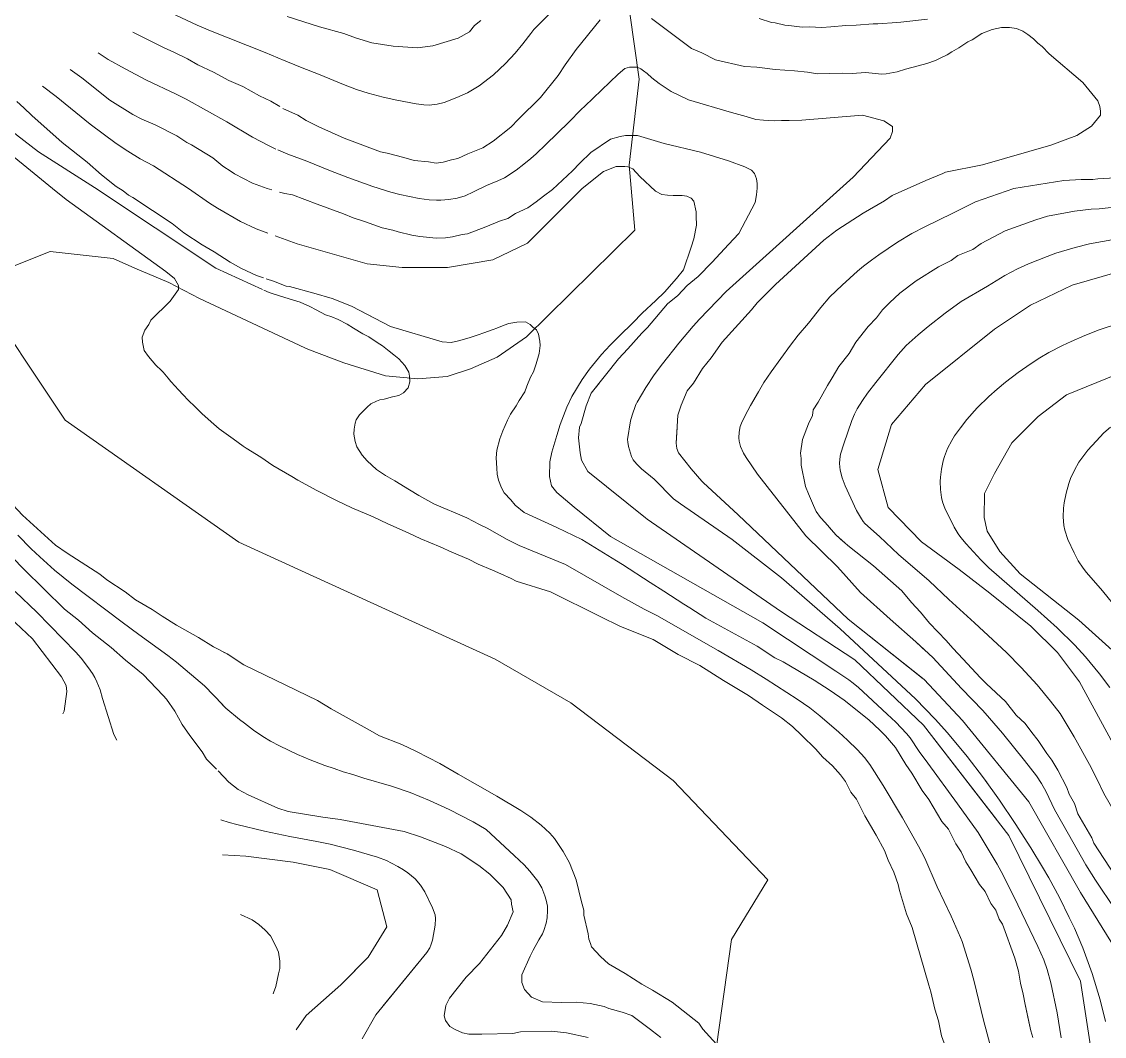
# Model space of a CAD drawing. Header units: metres. Extents: x 548946 to 557077, y 1838800 to 1845419.
# Drawn here: x 549918 to 550228.1, y 1844344.4 to 1844635 of the extents above; entities that cross this region are included whole.
import ezdxf

# ---------------------------------------------------------------- set-up
doc = ezdxf.new("R2010")
doc.units = ezdxf.units.M
doc.header["$LTSCALE"] = 28
doc.linetypes.add('DOT_DASHED', pattern=[7.7, 5, -1.2, 0.3, -1.2])
for name, color, linetype, lineweight in [('1', 7, 'Continuous', 13), ('2', 7, 'Continuous', 13), ('46', 7, 'Continuous', 13)]:
    doc.layers.add(name, color=color, linetype=linetype, lineweight=lineweight)

msp = doc.modelspace()

# ---------------------------------------------------------------- linework, layer by layer
at = {"layer": '1'}
for points in [[(550083.69, 1844635.5), (550076.86, 1844627.01), (550073.71, 1844622.6), (550071.62, 1844619.52), (550066.65, 1844613.28), (550060.26, 1844607.09), (550058.09, 1844604.81), (550053.07, 1844600.8), (550050.05, 1844598.83), (550045.78, 1844597.13), (550042.89, 1844595.79), (550041.11, 1844595.39), (550038.75, 1844594.71), (550036.75, 1844594.49), (550034.48, 1844594.84), (550030.39, 1844595.19), (550027.45, 1844596.07), (550022.64, 1844597.35), (550020.77, 1844597.74), (550010.4, 1844601.64), (550003.14, 1844604.87), (549999.49, 1844606.69), (549997.08, 1844608.24), (549993.03, 1844610.01), (549992.8, 1844610.15)], [(549994.08, 1844636.48), (550003.34, 1844633.48), (550010.24, 1844631.62), (550013.63, 1844630.39), (550018.26, 1844628.88), (550024.44, 1844627.96), (550031.39, 1844627.53), (550035.79, 1844628.03), (550043.04, 1844630.27), (550046.28, 1844632.06), (550047.7, 1844633.84), (550049.56, 1844635.27)], [(550159.71, 1844620.39), (550155.89, 1844620.16), (550153.04, 1844620.24), (550145.97, 1844620.04), (550143.07, 1844620.53), (550139.38, 1844620.92), (550133.86, 1844621.31), (550128.52, 1844621.92), (550125.05, 1844622.13), (550116.73, 1844624.03), (550112.85, 1844626.02), (550109.87, 1844627.31), (550098.41, 1844635.88)], [(549991.96, 1844610.65), (549989.33, 1844612.22), (549986.12, 1844613.69), (549981.36, 1844616.39), (549977.3, 1844618.16), (549972.98, 1844620.51), (549968.49, 1844622.63), (549965.46, 1844624.32), (549961.8, 1844626.13), (549958.6, 1844627.59), (549949.85, 1844631.98)], [(550233.7, 1844365.5), (550221.26, 1844385.55), (550206.45, 1844411.55), (550187.44, 1844434.82), (550176.5, 1844446.57), (550154.77, 1844463.88), (550123.23, 1844493.72), (550113.18, 1844502.97), (550112.77, 1844503.36), (550109.73, 1844506.87), (550106.16, 1844511.53), (550105.63, 1844512.69), (550105.45, 1844514.29), (550105.96, 1844522.25), (550106.85, 1844525.19), (550108.62, 1844529.24), (550110.39, 1844531.47), (550112.96, 1844535.62), (550115.45, 1844538.74), (550118.6, 1844543.15), (550127.07, 1844552.42), (550128.67, 1844554.43), (550133.95, 1844559.69), (550147.72, 1844572.4), (550151.45, 1844575.25), (550159, 1844580.16), (550165.09, 1844583.69), (550167.36, 1844585.17), (550177, 1844589.5), (550181.85, 1844591.47), (550182.6, 1844591.83), (550193.19, 1844594.02), (550212.81, 1844599.57), (550220.21, 1844602.39), (550224.39, 1844605.07), (550226.97, 1844608.23), (550226.97, 1844609.33), (550226.85, 1844610.67), (550226.2, 1844612.3), (550221.91, 1844617.6), (550212.28, 1844625.81), (550210.31, 1844627.82), (550209.09, 1844628.79), (550207.83, 1844630.02), (550206.2, 1844631.32), (550204.73, 1844632.27), (550202.9, 1844633.05), (550200.89, 1844633.32), (550199.77, 1844633.32), (550198.66, 1844633.31), (550197.32, 1844633.04), (550195.99, 1844632.76), (550193.03, 1844631.56), (550190.26, 1844629.76), (550188.95, 1844629.24), (550186.43, 1844627.47), (550184.44, 1844626.37), (550183.06, 1844625.47), (550181.29, 1844624.65), (550179.77, 1844623.86), (550177.27, 1844622.96), (550174.74, 1844622.3), (550171.13, 1844621.39), (550168.73, 1844620.63), (550165.58, 1844620.02), (550164.4, 1844619.98), (550159.71, 1844620.39)], [(549939.95, 1844626.07), (549942.79, 1844624.1), (549947.67, 1844621.44), (549953.75, 1844618.27), (549962.26, 1844614.26), (549965.13, 1844612.81), (549976.76, 1844606.32), (549984.11, 1844601.92), (549988.9, 1844599.38), (549990.8, 1844598.51)], [(549991.41, 1844598.23), (549991.57, 1844598.15), (549994.21, 1844597.06), (549999.65, 1844595.02), (550006.47, 1844592.26), (550011.46, 1844590.34), (550018.58, 1844587.76), (550023.78, 1844586.19), (550026.27, 1844585.52), (550029.11, 1844584.87), (550031.87, 1844584.37), (550034.69, 1844583.99), (550036.77, 1844583.84), (550038.08, 1844583.86), (550040.38, 1844584.09), (550042.75, 1844584.45), (550044.98, 1844585.1), (550047.45, 1844586.22), (550051.12, 1844588.07), (550054.35, 1844589.35), (550056.3, 1844590.27), (550059.65, 1844592.48), (550061.81, 1844594.13), (550063.85, 1844595.82), (550065.38, 1844597.17), (550068.12, 1844599.8), (550074.69, 1844606.17), (550078.24, 1844609.82), (550079.34, 1844610.8), (550088.81, 1844619.92), (550090.73, 1844621.56), (550092.13, 1844621.94), (550093.67, 1844621.94)], [(550093.67, 1844621.94), (550094.31, 1844621.94), (550095.33, 1844621.44), (550096.1, 1844620.93), (550097.13, 1844620.17), (550098.53, 1844618.9), (550100.58, 1844617.26), (550104.04, 1844614.98), (550109, 1844612.61), (550121.3, 1844608.94), (550125.47, 1844607.86), (550128.26, 1844606.99), (550130.51, 1844606.75), (550133.51, 1844606.59), (550135.6, 1844606.71), (550137.83, 1844606.71), (550141.42, 1844606.75), (550158.85, 1844608.23), (550164.9, 1844606.58), (550167.41, 1844604.92), (550167.41, 1844603.48), (550166.78, 1844601.62), (550156.13, 1844590.45), (550119.82, 1844557.66), (550112.12, 1844549.73), (550110.3, 1844547.75), (550106.25, 1844542.95), (550101.56, 1844537.02), (550099.15, 1844533.84), (550096.76, 1844530.22), (550094.27, 1844526.03), (550093.81, 1844525.01), (550092.81, 1844522.24), (550092.38, 1844520.68), (550091.56, 1844515.28), (550091.6, 1844514.58), (550091.84, 1844513.27), (550092.71, 1844510.42), (550093.14, 1844509.53), (550093.48, 1844509.03), (550094.26, 1844508.13), (550095.5, 1844506.92), (550099.16, 1844503.92), (550104.67, 1844498.33), (550106.66, 1844496.87), (550121.5, 1844486.68), (550135.65, 1844475.66), (550152.42, 1844461.1), (550174.04, 1844441.01), (550179.62, 1844435.25), (550183.15, 1844431.33), (550188.79, 1844424.52), (550193.47, 1844418.41), (550198.05, 1844411.99), (550202.55, 1844405.3), (550207, 1844398.39), (550210.37, 1844392.85), (550212.15, 1844389.75), (550215.21, 1844384.11), (550218.04, 1844378.45), (550219.5, 1844375.33), (550221.92, 1844369.72), (550224.62, 1844362.43), (550226.87, 1844354.86), (550228.4, 1844348.65)], [(549931.87, 1844621.25), (549935.26, 1844618.87), (549943.28, 1844612.48), (549949.83, 1844608.36), (549952.41, 1844607.03), (549956.24, 1844605.43), (549962.48, 1844602.29), (549965.33, 1844600.38), (549966.62, 1844599.72), (549972.73, 1844595.95), (549975.62, 1844593.64), (549978.03, 1844592.09), (549978.92, 1844591.38), (549984.09, 1844588.72), (549988.32, 1844587.17), (549989.68, 1844586.78)], [(549924, 1844616.54), (549927.85, 1844613.5), (549937.64, 1844605.58), (549945.06, 1844600.1), (549948.41, 1844597.85), (549951.97, 1844595.73), (549955.78, 1844593.68), (549965.81, 1844587.22), (549971.77, 1844582.96), (549974.06, 1844581.54), (549980.72, 1844577.75), (549985.17, 1844575.67), (549988.5, 1844574.43)], [(549986.95, 1844558.27), (549973.66, 1844564.35), (549938.9, 1844587.48), (549922.84, 1844597.74), (549916.54, 1844602.52), (549909.7, 1844608)], [(549904.44, 1844604.86), (549908.45, 1844602.19), (549926.79, 1844587.2), (549930.78, 1844584.08), (549959.26, 1844563.47), (549961.76, 1844561.38), (549962.92, 1844559.46), (549962.92, 1844558.32), (549960.5, 1844554.97), (549955.02, 1844549.49), (549954.4, 1844548.28), (549953.25, 1844546.63), (549952.53, 1844544.64), (549952.59, 1844543.22), (549953.06, 1844540.8), (549954.29, 1844539.13), (549956.39, 1844536.61), (549958.08, 1844535.09), (549958.52, 1844534.56), (549959.94, 1844532.92)], [(549991.82, 1844586.16), (549993.35, 1844585.72), (549995.62, 1844585.37), (550002.61, 1844582.71), (550010.22, 1844579.93), (550012.98, 1844578.82), (550016.15, 1844577.76), (550021.22, 1844575.9), (550024.34, 1844575.24), (550025.81, 1844574.8), (550029.77, 1844573.83), (550032.04, 1844573.48), (550036.76, 1844573), (550039.38, 1844573.09), (550041.38, 1844573.32), (550044.14, 1844574.04), (550045.74, 1844574.22), (550050.99, 1844576.23), (550054.85, 1844577.89), (550057.21, 1844578.56), (550059.48, 1844580.03), (550062.94, 1844581.64), (550065.39, 1844583.34), (550067.43, 1844584.99), (550070.05, 1844586.91), (550075.73, 1844592.22), (550077.91, 1844594.49), (550081.01, 1844597.48), (550086.66, 1844601.35), (550089.44, 1844602.08), (550090.91, 1844602.37), (550092.67, 1844602.37), (550094.43, 1844602.37), (550102.01, 1844600.06), (550112.43, 1844597.59), (550120.48, 1844595.16), (550125.1, 1844593.43), (550127.06, 1844592.41), (550127.88, 1844591.49), (550128.5, 1844589.97), (550128.7, 1844588.65), (550128.7, 1844587.32), (550128.5, 1844585.39), (550128.08, 1844583.15), (550123.38, 1844574.3), (550120.49, 1844571.14), (550115.79, 1844566.14), (550111.79, 1844562.04), (550108.64, 1844559.45), (550105.93, 1844556.51), (550102.96, 1844554.15), (550097.23, 1844547.42), (550095.59, 1844545.81), (550091.64, 1844541.31), (550088.93, 1844538.37), (550081.12, 1844528.56), (550079.71, 1844524.95), (550078.25, 1844519.92), (550077.76, 1844518.85), (550077.5, 1844515.78), (550077.97, 1844511.53), (550078.37, 1844509.35), (550080.17, 1844506.18), (550096.69, 1844492.86), (550097.2, 1844492.51), (550096.69, 1844492.86), (550097.2, 1844492.51), (550135.3, 1844466.19), (550156.66, 1844452.23), (550176.28, 1844433.55), (550200.77, 1844401.87), (550221.31, 1844360.14), (550227.84, 1844317.38)], [(549990.65, 1844573.63), (549996.91, 1844571.31), (550016.97, 1844565.63), (550026.98, 1844564.53), (550039.94, 1844564.53), (550052.91, 1844566.73), (550062.91, 1844571.5), (550078.54, 1844587.19), (550084.6, 1844592.06), (550088.32, 1844593.48), (550089.33, 1844593.48), (550090.8, 1844593.48), (550091.64, 1844593.42), (550093.05, 1844592.86), (550095.08, 1844590.63), (550099.56, 1844586.4), (550101.35, 1844585.49), (550103, 1844585.29), (550104.64, 1844585.19), (550106.08, 1844585.19), (550107.21, 1844585.19), (550108.55, 1844584.98), (550109.78, 1844584.47), (550110.5, 1844583.56), (550111.22, 1844580.5), (550111.22, 1844579.28), (550111.32, 1844576.74), (550110.5, 1844572.77), (550109.78, 1844570.43), (550107.54, 1844563.92), (550105.54, 1844561.41), (550102.08, 1844557.5), (550099.68, 1844555.14), (550095.72, 1844551.45), (550093.08, 1844548.77), (550089.22, 1844545.01), (550086.58, 1844542.33), (550084.12, 1844539.67), (550080.6, 1844535.46), (550078.56, 1844532.47), (550075.58, 1844527.66), (550074.13, 1844524.55), (550072.22, 1844519.57), (550071.24, 1844516.42), (550069.88, 1844511.7), (550069.23, 1844508.96), (550069.14, 1844504.76), (550069.74, 1844502.05), (550071.25, 1844500.09), (550076.24, 1844495.96), (550086.62, 1844487.5), (550130.28, 1844462.81), (550151.23, 1844448.99), (550154.87, 1844446.51), (550156.17, 1844445.53), (550157.67, 1844444.26), (550160.4, 1844441.83), (550165.94, 1844436.67), (550168.38, 1844434.32), (550171.45, 1844431.12), (550172.44, 1844429.85), (550175.09, 1844425.92), (550177.5, 1844422.58), (550186.05, 1844410.99), (550191.93, 1844402.77), (550197.37, 1844393.65), (550199.12, 1844390.51), (550203.3, 1844382.06), (550209.05, 1844370.11), (550210.8, 1844366.3), (550211.73, 1844363.57), (550212.73, 1844359.75), (550214.55, 1844351.14), (550215.75, 1844343.96)], [(550241.39, 1844583.02), (550226.58, 1844581.34), (550224.36, 1844581.29), (550219.55, 1844580.74), (550211.82, 1844579.26), (550208.48, 1844578.27), (550199.72, 1844575.05), (550192.83, 1844571.43), (550190.39, 1844569.73), (550186.12, 1844568.03), (550184.26, 1844566.61), (550180.61, 1844564.77), (550174.17, 1844560.8), (550169.51, 1844557.23), (550166.58, 1844554.47), (550164.58, 1844552.41), (550162.81, 1844550.19), (550160.45, 1844547.69), (550156.9, 1844543.23), (550155.04, 1844539.98), (550152.02, 1844536.19), (550150.16, 1844532.94), (550148.79, 1844530.76), (550146.09, 1844525.99), (550144.71, 1844523.81), (550144.49, 1844522.16), (550143.34, 1844519.8), (550141.62, 1844515.35), (550141.05, 1844511.43), (550141.23, 1844509.83), (550141.23, 1844508), (550142.54, 1844501.87), (550143.39, 1844499.73), (550144.77, 1844496.44), (550145.58, 1844494.71), (550146.78, 1844493.02), (550148.16, 1844491.56), (550151.2, 1844488.05), (550154.59, 1844484.99), (550161.94, 1844479.13), (550170.05, 1844471.94), (550172.86, 1844468.61), (550175.4, 1844465.86), (550177.99, 1844462.7), (550182.81, 1844457.78), (550184.68, 1844455.56), (550187.67, 1844452.45), (550192.53, 1844447.12), (550194.36, 1844445.3), (550199.8, 1844440.24), (550202.88, 1844436.33), (550205.37, 1844433.98), (550207.29, 1844431.36), (550209.17, 1844429.14), (550211.62, 1844425.36), (550213.05, 1844423.5), (550214.79, 1844420.65), (550217.38, 1844415.68), (550218.01, 1844413.72), (550219.53, 1844411.05), (550220.47, 1844408.12), (550224.49, 1844401.28), (550225.07, 1844399.72), (550230.96, 1844390.66)], [(550231.28, 1844572.66), (550223.85, 1844571.32), (550219.74, 1844570.33), (550214.17, 1844568.64), (550211.71, 1844567.76), (550206.4, 1844565.59), (550203.26, 1844564.17), (550199.59, 1844562.26), (550194.6, 1844559.24), (550187.04, 1844554.83), (550182.51, 1844551.49), (550177.66, 1844547.65), (550174.78, 1844545.29), (550171.36, 1844542.27), (550169.05, 1844539.67), (550162.6, 1844531.62), (550160.27, 1844528.6), (550158.81, 1844526.51), (550157.32, 1844524.06), (550156.56, 1844522.59), (550155.8, 1844520.72), (550153.5, 1844514.06), (550152.57, 1844511.15), (550152.32, 1844509.7), (550152.26, 1844508.45), (550152.46, 1844506.51), (550153, 1844504.35), (550153.86, 1844502.05), (550157.08, 1844495.02), (550158.5, 1844492.58), (550159.01, 1844491.83), (550159.53, 1844491.25), (550163.66, 1844487.51), (550169.17, 1844482.34), (550177.88, 1844474.85), (550183.51, 1844469.47), (550190.86, 1844462.81), (550200.03, 1844454.29), (550204.28, 1844450.03), (550208.82, 1844445.1), (550212.71, 1844440.42), (550215.43, 1844436.82), (550219.41, 1844430.14), (550223.83, 1844422.23), (550225.96, 1844418.18), (550227.99, 1844413.94), (550231.2, 1844408.33)], [(550231.78, 1844563.24), (550218.91, 1844559.55), (550206.93, 1844553.77), (550196.62, 1844546.89), (550176.9, 1844531.05), (550167.13, 1844519.59), (550163.2, 1844506.74), (550166.14, 1844495.85), (550175.68, 1844485.98), (550186.54, 1844478.07), (550195.32, 1844471.35), (550207.01, 1844461.86), (550214.72, 1844454.36), (550220.99, 1844445.92), (550234.8, 1844420.41)], [(550184.25, 1844378.8), (550180.25, 1844387.24), (550176.65, 1844395.43), (550174.91, 1844398.89), (550170.3, 1844406.98), (550164.76, 1844416.2), (550160.92, 1844422.24), (550159.43, 1844424.21), (550157.4, 1844426.45), (550154.53, 1844429.24), (550152.02, 1844431.54), (550146.56, 1844436.22), (550143.71, 1844438.47), (550140.15, 1844440.99), (550131.2, 1844446.72), (550126.91, 1844449.33), (550117.46, 1844454.88), (550099.89, 1844464.89), (550096.28, 1844466.74), (550089.86, 1844470.24), (550073.74, 1844479.5), (550060.53, 1844484.94), (550057.1, 1844486.64), (550054.87, 1844487.91), (550051.31, 1844489.89), (550049.1, 1844490.97), (550045.46, 1844492.84), (550042.85, 1844494.07), (550038.75, 1844495.79), (550036.05, 1844496.91), (550031.79, 1844499.28), (550029.13, 1844500.89), (550024.85, 1844503.44), (550022.19, 1844505.05), (550019.62, 1844506.75), (550016.96, 1844509.21), (550015.54, 1844510.86), (550014.03, 1844513.26), (550013.48, 1844514.72), (550013.14, 1844516.87), (550013.26, 1844518.31), (550013.55, 1844519.96), (550013.82, 1844520.94), (550014.8, 1844522.38), (550015.66, 1844523.24), (550016.93, 1844524.62), (550017.97, 1844525.5), (550019.6, 1844526.26), (550020.6, 1844526.66), (550021.81, 1844526.89), (550024.21, 1844527.54), (550026.07, 1844527.94), (550027.32, 1844528.66), (550028.67, 1844530.14), (550029.15, 1844531.81), (550029.06, 1844533.42), (550028.93, 1844534.55), (550027.76, 1844536.51), (550026.02, 1844538.41), (550024.56, 1844539.57), (550023.3, 1844540.57), (550021.31, 1844542.15), (550019.87, 1844543.13), (550017.4, 1844544.76), (550015.69, 1844545.61), (550013.03, 1844547.21), (550011.19, 1844548.33), (550008.66, 1844549.66), (550006.87, 1844550.41), (550004.99, 1844551.06), (550002.35, 1844552.47), (550000.53, 1844553.41), (549997.73, 1844554.61), (549995.6, 1844555.3), (549992.1, 1844556.38), (549988.93, 1844557.37), (549987.39, 1844558.07)], [(550184.25, 1844378.8), (550180.25, 1844387.24), (550176.65, 1844395.43), (550174.91, 1844398.89), (550170.3, 1844406.98), (550164.76, 1844416.2), (550160.92, 1844422.24), (550159.43, 1844424.21), (550157.4, 1844426.45), (550154.53, 1844429.24), (550152.02, 1844431.54), (550146.56, 1844436.22), (550143.71, 1844438.47), (550140.15, 1844440.99), (550131.2, 1844446.72), (550126.91, 1844449.33), (550117.46, 1844454.88), (550099.89, 1844464.89), (550096.28, 1844466.74), (550089.86, 1844470.24), (550073.74, 1844479.5), (550060.53, 1844484.94), (550057.1, 1844486.64), (550054.87, 1844487.91), (550051.31, 1844489.89), (550049.1, 1844490.97), (550045.46, 1844492.84), (550042.85, 1844494.07), (550038.75, 1844495.79), (550036.05, 1844496.91), (550031.79, 1844499.28), (550029.13, 1844500.89), (550024.85, 1844503.44), (550022.19, 1844505.05), (550019.62, 1844506.75), (550016.96, 1844509.21), (550015.54, 1844510.86), (550014.03, 1844513.26), (550013.48, 1844514.72), (550013.14, 1844516.87), (550013.26, 1844518.31), (550013.55, 1844519.96), (550013.82, 1844520.94), (550014.8, 1844522.38), (550015.66, 1844523.24), (550016.93, 1844524.62), (550017.97, 1844525.5), (550019.6, 1844526.26), (550020.6, 1844526.66), (550021.81, 1844526.89), (550024.21, 1844527.54), (550026.07, 1844527.94), (550027.32, 1844528.66), (550028.67, 1844530.14), (550029.15, 1844531.81), (550029.06, 1844533.42), (550028.93, 1844534.55), (550027.76, 1844536.51), (550026.02, 1844538.41), (550024.56, 1844539.57), (550023.3, 1844540.57), (550021.31, 1844542.15), (550019.87, 1844543.13), (550017.4, 1844544.76), (550015.69, 1844545.61), (550013.03, 1844547.21), (550011.19, 1844548.33), (550008.66, 1844549.66), (550006.87, 1844550.41), (550004.99, 1844551.06), (550002.35, 1844552.47), (550000.53, 1844553.41), (549997.73, 1844554.61), (549995.6, 1844555.3), (549992.1, 1844556.38), (549988.93, 1844557.37), (549987.39, 1844558.07)], [(550232.75, 1844548.77), (550226.63, 1844546.72), (550222.53, 1844545.13), (550218.56, 1844543.42), (550216.09, 1844542.25), (550212.21, 1844540.21), (550209.64, 1844538.68), (550207.1, 1844537.05), (550203.42, 1844534.51), (550199.81, 1844531.72), (550197.36, 1844529.7), (550194.97, 1844527.59), (550191.69, 1844524.36), (550188.71, 1844521), (550186.85, 1844518.68), (550185.17, 1844516.33), (550184.38, 1844515.04), (550183.22, 1844512.74), (550182.33, 1844510.45), (550181.95, 1844509.18), (550181.44, 1844506.86), (550181.16, 1844504.54), (550181.1, 1844503.26), (550181.15, 1844500.96), (550181.46, 1844498.72), (550181.76, 1844497.51), (550182.55, 1844495.39), (550183.52, 1844493.33), (550185.1, 1844490.24), (550186.26, 1844488.31), (550187.01, 1844487.27), (550188.53, 1844485.44), (550192.73, 1844480.89), (550195.02, 1844478.59), (550209.02, 1844466.37), (550214.57, 1844461.34), (550219.66, 1844456.41), (550222.69, 1844453.12), (550226.72, 1844448.25), (550229.7, 1844444.33)], [(549959.94, 1844532.92), (549960.72, 1844531.96), (549962.01, 1844530.58), (549962.79, 1844529.62), (549964.4, 1844528), (549965.59, 1844526.71), (549967.83, 1844524.58), (549969.65, 1844522.79), (549972.31, 1844520.33), (549974.53, 1844518.39), (549978.57, 1844515.52), (549981.47, 1844513.38), (549982.6, 1844512.67)], [(550078.86, 1844532.92), (550078.56, 1844532.47), (550075.58, 1844527.66), (550074.13, 1844524.55), (550072.22, 1844519.57), (550071.24, 1844516.42), (550069.88, 1844511.7), (550069.23, 1844508.96), (550069.14, 1844504.76), (550069.74, 1844502.05), (550071.25, 1844500.09), (550076.24, 1844495.96), (550086.62, 1844487.5), (550130.28, 1844462.81), (550151.23, 1844448.99), (550154.87, 1844446.51), (550156.17, 1844445.53), (550157.67, 1844444.26), (550160.4, 1844441.83), (550165.94, 1844436.67), (550168.38, 1844434.32), (550171.45, 1844431.12), (550172.44, 1844429.85), (550175.09, 1844425.92), (550177.5, 1844422.58), (550186.05, 1844410.99), (550191.93, 1844402.77), (550197.37, 1844393.65), (550199.12, 1844390.51), (550203.3, 1844382.06), (550204.1, 1844380.39)], [(550083.47, 1844531.52), (550081.12, 1844528.56), (550079.71, 1844524.95), (550078.25, 1844519.92), (550077.76, 1844518.85), (550077.5, 1844515.78), (550077.97, 1844511.53), (550078.37, 1844509.35), (550080.17, 1844506.18), (550096.69, 1844492.86), (550097.2, 1844492.51), (550096.69, 1844492.86), (550097.2, 1844492.51), (550135.3, 1844466.19), (550156.66, 1844452.23), (550176.28, 1844433.55), (550197.29, 1844406.38)], [(549864.77, 1844525.7), (549866.35, 1844524.05), (549875.32, 1844513.48), (549882.11, 1844505.1), (549889.61, 1844493.83), (549895.74, 1844485.51), (549904.35, 1844474.76), (549913, 1844465.82), (549921.11, 1844458.24), (549929.4, 1844447.34), (549930.76, 1844444.84), (549930.96, 1844443.11), (549930.18, 1844437.53), (549929.84, 1844436.74)], [(550094.05, 1844525.55), (550093.81, 1844525.01), (550092.81, 1844522.24), (550092.38, 1844520.68), (550091.56, 1844515.28), (550091.6, 1844514.58), (550091.84, 1844513.27), (550092.71, 1844510.42), (550093.14, 1844509.53), (550093.48, 1844509.03), (550094.26, 1844508.13), (550095.5, 1844506.92), (550099.16, 1844503.92), (550104.67, 1844498.33), (550106.66, 1844496.87), (550121.5, 1844486.68), (550135.65, 1844475.66), (550152.42, 1844461.1), (550174.04, 1844441.01), (550179.62, 1844435.25), (550183.15, 1844431.33), (550188.79, 1844424.52), (550193.47, 1844418.41), (550194.51, 1844416.95)], [(550176.24, 1844446.78), (550154.77, 1844463.88), (550123.23, 1844493.72), (550113.18, 1844502.97), (550112.77, 1844503.36), (550109.73, 1844506.87), (550106.16, 1844511.53), (550105.63, 1844512.69), (550105.45, 1844514.29), (550105.74, 1844518.79)], [(550232.07, 1844466.41), (550227.53, 1844472), (550222.98, 1844477.19), (550222.05, 1844478.43), (550220.63, 1844480.59), (550219.41, 1844482.82), (550217.65, 1844486.71), (550216.78, 1844489.32), (550216.48, 1844490.73), (550216.28, 1844493.19), (550216.43, 1844495.69), (550216.62, 1844497.15), (550217.16, 1844499.94), (550217.93, 1844502.71), (550218.44, 1844504.13), (550219.52, 1844506.52), (550220.83, 1844508.78), (550221.67, 1844510.01), (550223.39, 1844512.22), (550225.72, 1844514.86), (550227.99, 1844517.19), (550229.88, 1844518.84)], [(549982.34, 1844512.83), (549986.49, 1844510.23), (549989.9, 1844507.86), (549995.4, 1844504.68), (549997.14, 1844503.64), (550002.51, 1844500.73), (550008.36, 1844497.77), (550012.59, 1844495.78), (550018.69, 1844493.14), (550022.91, 1844491.14), (550028.72, 1844488.57), (550032.34, 1844486.88), (550037.84, 1844484.56), (550041.24, 1844483.04), (550045.95, 1844481), (550048.77, 1844479.61), (550052.87, 1844477.89), (550055.27, 1844476.83), (550058.18, 1844475.54), (550059.6, 1844474.75), (550069.45, 1844471.68), (550083.71, 1844464.59), (550089.5, 1844461.8), (550098.85, 1844457.99), (550106.03, 1844453.74), (550112.26, 1844450.59), (550119.03, 1844446.29), (550126.21, 1844442.04), (550130.17, 1844439.24), (550135.65, 1844435.61), (550138.77, 1844433.12), (550141.49, 1844430.59), (550145.37, 1844426.77), (550147.47, 1844424.37), (550150.19, 1844421.84), (550152.51, 1844419.27), (550153.93, 1844417.4), (550155.5, 1844414.34), (550157.15, 1844412.29), (550159.52, 1844407.49), (550162.78, 1844401.99), (550165.1, 1844397.59), (550166.22, 1844394.87), (550167.83, 1844391.41), (550169.04, 1844387.9), (550169.44, 1844386.12), (550171.41, 1844379.45), (550173.07, 1844375.58), (550177.78, 1844359.08), (550178.4, 1844357.13), (550179.57, 1844352.19), (550180.56, 1844348.86), (550181.46, 1844344.5), (550182.62, 1844341.39)], [(549982.34, 1844512.83), (549986.49, 1844510.23), (549989.9, 1844507.86), (549995.4, 1844504.68), (549997.14, 1844503.64), (550002.51, 1844500.73), (550008.36, 1844497.77), (550012.59, 1844495.78), (550018.69, 1844493.14), (550022.91, 1844491.14), (550028.72, 1844488.57), (550032.34, 1844486.88), (550037.84, 1844484.56), (550041.24, 1844483.04), (550045.95, 1844481), (550048.77, 1844479.61), (550052.87, 1844477.89), (550055.27, 1844476.83), (550058.18, 1844475.54), (550059.6, 1844474.75), (550069.45, 1844471.68), (550083.71, 1844464.59), (550089.5, 1844461.8), (550098.85, 1844457.99), (550106.03, 1844453.74), (550112.26, 1844450.59), (550119.03, 1844446.29), (550126.21, 1844442.04), (550130.17, 1844439.24), (550135.65, 1844435.61), (550138.77, 1844433.12), (550141.49, 1844430.59), (550145.37, 1844426.77), (550147.47, 1844424.37), (550150.19, 1844421.84), (550152.51, 1844419.27), (550153.93, 1844417.4), (550155.5, 1844414.34), (550157.15, 1844412.29), (550159.52, 1844407.49), (550162.78, 1844401.99), (550165.1, 1844397.59), (550166.22, 1844394.87), (550167.83, 1844391.41), (550169.04, 1844387.9), (550169.44, 1844386.12), (550171.41, 1844379.45), (550173.07, 1844375.58), (550177.78, 1844359.08), (550178.4, 1844357.13), (550179.57, 1844352.19), (550180.56, 1844348.86), (550181.46, 1844344.5), (550182.62, 1844341.39)], [(549976.98, 1844453.83), (549976.87, 1844453.9), (549972.99, 1844455.89), (549968.62, 1844458.64), (549962.34, 1844462.18), (549958.2, 1844464.76), (549955.35, 1844466.66), (549950.58, 1844469.37), (549947.69, 1844471.67), (549942.43, 1844475.13), (549940.42, 1844476.73), (549931.02, 1844482.76), (549927.72, 1844485.02), (549918.23, 1844493.68), (549915.46, 1844496.61)], [(550149.23, 1844490.33), (550151.2, 1844488.05), (550153.42, 1844486.04)], [(549916.86, 1844487.87), (549920.7, 1844484.03), (549923.16, 1844481.69), (549927.42, 1844477.89), (549932.37, 1844473.92), (549946.76, 1844463.03), (549951.54, 1844459.45), (549959.89, 1844453.47), (549962.35, 1844451.57), (549970.36, 1844444.73), (549975.59, 1844439.3)], [(549945.25, 1844429.18), (549944.37, 1844430.79), (549941.2, 1844441.16), (549940.44, 1844443.58), (549939.56, 1844445.87), (549938.94, 1844447.15), (549938.27, 1844448.31), (549937.15, 1844449.92), (549935.02, 1844452.69), (549933.56, 1844454.43), (549922.3, 1844465.82), (549916.14, 1844471.82)], [(550061.01, 1844409.1), (550054.06, 1844413.18), (550043.01, 1844419.43), (550037.8, 1844422.49), (550031.12, 1844425.99), (550026.84, 1844427.93), (550020.48, 1844430.46), (550017, 1844432.5), (550006.62, 1844438.21), (550002.7, 1844440.61), (549981.68, 1844450.79), (549976.87, 1844453.9), (549975.85, 1844454.42)], [(550061.01, 1844409.1), (550054.06, 1844413.18), (550043.01, 1844419.43), (550037.8, 1844422.49), (550031.12, 1844425.99), (550026.84, 1844427.93), (550020.48, 1844430.46), (550017, 1844432.5), (550006.62, 1844438.21), (550002.7, 1844440.61), (549981.68, 1844450.79), (549976.87, 1844453.9), (549975.85, 1844454.42)], [(549974.32, 1844440.62), (549976.5, 1844438.35), (549980.35, 1844435.12)], [(549974.32, 1844440.62), (549976.5, 1844438.35), (549980.35, 1844435.12)], [(549980.35, 1844435.12), (549981.84, 1844434.06), (549984.38, 1844432.07), (549987.04, 1844430.24), (549989.29, 1844428.93), (549991.83, 1844427.62), (549997.04, 1844425.11), (550000.59, 1844423.53), (550004.83, 1844421.94), (550007.51, 1844421.11), (550010.12, 1844420.16), (550012.81, 1844419.39), (550016, 1844418.34), (550023.94, 1844416.04), (550029.32, 1844414.21), (550034.84, 1844411.93), (550040.41, 1844409.34), (550047.29, 1844405.79), (550051.03, 1844403.61), (550059.08, 1844396.17), (550061.96, 1844393.52), (550063.55, 1844391.72), (550065.85, 1844388.82), (550066.97, 1844386.87), (550067.82, 1844384.59), (550068.25, 1844383.35), (550068.65, 1844381.62), (550068.59, 1844380.42), (550068.53, 1844378.34), (550068.2, 1844376.82), (550067.56, 1844374.67), (550067.17, 1844373.73), (550066.17, 1844372.04), (550064.53, 1844369.08), (550063.64, 1844367.3), (550061.28, 1844361.99), (550061.28, 1844359.76), (550062.03, 1844357.82), (550063.99, 1844355.59), (550067.15, 1844354.25), (550072.66, 1844354.07), (550076.81, 1844354.15), (550080.8, 1844353.81), (550084.87, 1844352.89), (550086.21, 1844352.35), (550089.99, 1844351.29), (550092.77, 1844350.32), (550098.5, 1844346.06), (550098.57, 1844346.01), (550101.06, 1844344.1)], [(549980.35, 1844435.12), (549981.84, 1844434.06), (549984.38, 1844432.07), (549987.04, 1844430.24), (549989.29, 1844428.93), (549991.83, 1844427.62), (549997.04, 1844425.11), (550000.59, 1844423.53), (550004.83, 1844421.94), (550007.51, 1844421.11), (550010.12, 1844420.16), (550012.81, 1844419.39), (550016, 1844418.34), (550023.94, 1844416.04), (550029.32, 1844414.21), (550034.84, 1844411.93), (550040.41, 1844409.34), (550047.29, 1844405.79), (550051.03, 1844403.61), (550059.08, 1844396.17), (550061.96, 1844393.52), (550063.55, 1844391.72), (550065.85, 1844388.82), (550066.97, 1844386.87), (550067.82, 1844384.59), (550068.25, 1844383.35), (550068.65, 1844381.62), (550068.59, 1844380.42), (550068.53, 1844378.34), (550068.2, 1844376.82), (550067.56, 1844374.67), (550067.17, 1844373.73), (550066.17, 1844372.04), (550064.53, 1844369.08), (550063.64, 1844367.3), (550061.28, 1844361.99), (550061.28, 1844359.76), (550062.03, 1844357.82), (550063.99, 1844355.59), (550067.15, 1844354.25), (550072.66, 1844354.07), (550076.81, 1844354.15), (550080.8, 1844353.81), (550084.87, 1844352.89), (550086.21, 1844352.35), (550089.99, 1844351.29), (550092.77, 1844350.32), (550098.5, 1844346.06), (550098.57, 1844346.01), (550101.06, 1844344.1)], [(550118.91, 1844340.05), (550113.11, 1844346.48), (550111.91, 1844348.17), (550104.33, 1844354.21), (550098.67, 1844357.62), (550095.64, 1844359.3), (550090.83, 1844362.41), (550086.07, 1844365.11), (550083.79, 1844367.29), (550081.25, 1844370.04), (550080.94, 1844371.02), (550080.4, 1844372.17), (550080.22, 1844373.77), (550079.01, 1844379.11), (550079.05, 1844380.53), (550078.37, 1844382.89), (550076.85, 1844389.2), (550074.88, 1844394.05), (550073.09, 1844397.29), (550070.64, 1844401.07), (550069.25, 1844402.53), (550066.76, 1844404.89), (550063.86, 1844407.19), (550061.01, 1844409.1)], [(550118.91, 1844340.05), (550113.11, 1844346.48), (550111.91, 1844348.17), (550104.33, 1844354.21), (550098.67, 1844357.62), (550095.64, 1844359.3), (550090.83, 1844362.41), (550086.07, 1844365.11), (550083.79, 1844367.29), (550081.25, 1844370.04), (550080.94, 1844371.02), (550080.4, 1844372.17), (550080.22, 1844373.77), (550079.01, 1844379.11), (550079.05, 1844380.53), (550078.37, 1844382.89), (550076.85, 1844389.2), (550074.88, 1844394.05), (550073.09, 1844397.29), (550070.64, 1844401.07), (550069.25, 1844402.53), (550066.76, 1844404.89), (550063.86, 1844407.19), (550061.01, 1844409.1)], [(550021.47, 1844353.07), (550034.01, 1844368.37), (550034.89, 1844369.69), (550035.24, 1844370.46), (550035.63, 1844371.89), (550036.43, 1844376.19), (550036.55, 1844378.1), (550036.39, 1844379.18), (550035.69, 1844381.16), (550033.45, 1844385.75), (550032.25, 1844387.7), (550030.66, 1844389.49), (550028.58, 1844391.26), (550027.33, 1844392.1), (550025.72, 1844393.03), (550023.97, 1844394.02), (550022.48, 1844394.75), (550019.88, 1844395.68), (550013.01, 1844397.74), (550006.37, 1844399.39), (550002.52, 1844400.21), (549994.82, 1844401.6), (549987.52, 1844403.12), (549979.63, 1844405.02), (549977.46, 1844405.61), (549975.02, 1844406.4)], [(550015.52, 1844343.71), (550019.41, 1844350.56), (550034.01, 1844368.37), (550034.89, 1844369.69), (550035.24, 1844370.46), (550035.63, 1844371.89), (550036.43, 1844376.19), (550036.55, 1844378.1), (550036.39, 1844379.18), (550035.69, 1844381.16), (550033.45, 1844385.75), (550032.25, 1844387.7), (550030.66, 1844389.49), (550028.58, 1844391.26), (550027.33, 1844392.1), (550025.72, 1844393.03), (550023.97, 1844394.02), (550022.48, 1844394.75), (550019.88, 1844395.68), (550013.01, 1844397.74), (550006.37, 1844399.39), (550002.52, 1844400.21), (549994.82, 1844401.6), (549987.52, 1844403.12), (549979.63, 1844405.02), (549977.46, 1844405.61), (549975.02, 1844406.4)], [(549975.57, 1844396.41), (549982.17, 1844396), (549995.8, 1844394.23), (550006.23, 1844392.21), (550019.83, 1844386.3), (550022.6, 1844375.78), (550017.29, 1844367.03), (550009.77, 1844359.48)], [(549975.57, 1844396.41), (549982.17, 1844396), (549995.8, 1844394.23), (550006.23, 1844392.21), (550019.83, 1844386.3), (550022.6, 1844375.78), (550017.29, 1844367.03), (550009.43, 1844359.14), (549999.47, 1844350.37), (549996.64, 1844346.25)], [(549980.67, 1844379.28), (549984, 1844377.76), (549985.94, 1844376.4), (549987.7, 1844374.82), (549989.27, 1844373.21), (549990.79, 1844370.22), (549991, 1844369.77)], [(549980.67, 1844379.28), (549984, 1844377.76), (549985.94, 1844376.4), (549987.7, 1844374.82), (549989.27, 1844373.21), (549990.79, 1844370.22), (549991.58, 1844368.53), (549991.97, 1844365.9), (549991.91, 1844363.82), (549991.59, 1844362.3), (549990.82, 1844358.65), (549990.13, 1844356.89), (549989.99, 1844356.58)], [(550195.55, 1844341.15), (550193.5, 1844349.06), (550190.85, 1844360.1), (550189.84, 1844363.65), (550187.34, 1844371.59), (550186.94, 1844372.7), (550184.25, 1844378.8)], [(550195.55, 1844341.15), (550193.5, 1844349.06), (550190.85, 1844360.1), (550189.84, 1844363.65), (550187.34, 1844371.59), (550186.94, 1844372.7), (550184.25, 1844378.8)]]:
    msp.add_lwpolyline(points, dxfattribs=at)
at = {"layer": '2'}
for points in [[(549953.57, 1844640.89), (549957.87, 1844638.8), (549968.25, 1844634), (549972.07, 1844632.33), (549987.71, 1844626.17), (549993.22, 1844623.88)], [(549992.5, 1844624.18), (549997.91, 1844621.93), (550003.52, 1844619.76), (550010.2, 1844616.94), (550013.91, 1844615.53), (550017.25, 1844614.51), (550021.56, 1844613.35), (550025.48, 1844612.49), (550030.99, 1844611.46), (550033.18, 1844611.15), (550034.75, 1844611.08), (550036.98, 1844611.32), (550038.98, 1844611.84), (550042.66, 1844613.26), (550045.71, 1844614.62), (550049.06, 1844616.6), (550053.17, 1844619.72), (550056.61, 1844622.96), (550059.32, 1844625.92), (550061.59, 1844628.59), (550063.88, 1844631.56), (550064.74, 1844632.74), (550069.73, 1844637.79)], [(550129.2, 1844635.85), (550132.79, 1844634.77), (550133.8, 1844634.64), (550136.6, 1844633.97), (550138.48, 1844633.81), (550141.5, 1844633.41), (550143.6, 1844633.52), (550147.21, 1844633.31), (550149.8, 1844633.48), (550154.1, 1844633.84), (550157.06, 1844633.93), (550161.85, 1844634.35), (550163.21, 1844634.38), (550168.62, 1844634.74), (550169.84, 1844634.88), (550177.43, 1844635.74)], [(549969.67, 1844571.07), (549964.41, 1844574.53), (549961.07, 1844577.19), (549949.88, 1844584.64), (549948.59, 1844585.31), (549947.03, 1844586.55), (549945.07, 1844587.75), (549940.84, 1844591.12), (549936.78, 1844594.71), (549929.65, 1844600.39), (549920.87, 1844608.11), (549918.59, 1844610.29), (549916.59, 1844612.12)], [(550234.64, 1844590.4), (550226.26, 1844589.96), (550224.79, 1844589.79), (550221.44, 1844589.78), (550216.52, 1844589.47), (550202.17, 1844587.22), (550191.15, 1844583.34), (550184.73, 1844580.11), (550176.64, 1844576.23), (550172.94, 1844574.28), (550168.88, 1844571.79), (550166.19, 1844570.06), (550163.48, 1844568.19), (550161.37, 1844566.67), (550159.14, 1844564.92), (550157.4, 1844563.48), (550152.97, 1844559.53), (550149.43, 1844556.14), (550146.85, 1844553.15), (550143.33, 1844548.62), (550140.38, 1844545.19), (550138.21, 1844542.31), (550132.65, 1844534.68), (550130.61, 1844531.62), (550129.03, 1844529.01), (550126.73, 1844525.07), (550125.2, 1844522.17), (550124.13, 1844519.96)], [(549987.27, 1844561.6), (549985.26, 1844562.3), (549980.98, 1844564.24), (549977.73, 1844566.11), (549973.14, 1844569.03), (549969.67, 1844571.07)], [(550207.66, 1844344.02), (550207.04, 1844345.98), (550205.37, 1844353.49), (550204.83, 1844356.47), (550204.07, 1844359.63), (550203.48, 1844363.01), (550202.45, 1844366.75), (550198.92, 1844376.48), (550197.93, 1844377.99), (550197.04, 1844380.53), (550195.61, 1844382.39), (550194, 1844385.86), (550192.35, 1844387.9), (550189.85, 1844392.08), (550188.38, 1844394.34), (550187.04, 1844397.23), (550185.56, 1844399.5), (550183.46, 1844403.72), (550181.59, 1844405.94), (550177.84, 1844412.21), (550175.92, 1844414.83), (550172.93, 1844419.76), (550171.23, 1844422.2), (550168.24, 1844427.13), (550165.43, 1844430.47), (550163.82, 1844432.11), (550160.66, 1844434.99), (550153.53, 1844440.67), (550149.56, 1844443.47), (550144.97, 1844446.39), (550136.06, 1844451.67), (550133.7, 1844452.82), (550128.67, 1844456.1), (550113.97, 1844464.17), (550109.38, 1844467.09), (550107.64, 1844468.11), (550101.94, 1844471.92), (550098.02, 1844474.32), (550090.13, 1844479.51), (550088.39, 1844480.53), (550078.45, 1844486.65), (550071.25, 1844490.09), (550061.94, 1844494.43), (550059.32, 1844496.51), (550058.11, 1844497.99), (550056.16, 1844500.06), (550055.43, 1844501.49), (550054.61, 1844503.69), (550054.23, 1844505.36), (550054.12, 1844507.15), (550053.88, 1844510.07), (550054.11, 1844512.29), (550054.98, 1844515.53), (550055.77, 1844517.8), (550057.14, 1844520.82), (550057.99, 1844522.53), (550059.61, 1844525), (550060.49, 1844526.52), (550062.11, 1844528.99), (550062.69, 1844530.58), (550063.73, 1844533.17), (550064.6, 1844534.7), (550065.39, 1844536.98), (550066.2, 1844539.92), (550066.51, 1844542.24), (550066.46, 1844543.47), (550066.04, 1844545.52), (550065.43, 1844546.69), (550064.39, 1844547.52), (550063.63, 1844548.29), (550062.32, 1844549), (550059.85, 1844548.91), (550057.51, 1844548.55), (550056.24, 1844548.02), (550054.05, 1844547.2), (550053.05, 1844546.81), (550050.4, 1844545.84), (550048.75, 1844545.27), (550046.18, 1844544.41), (550043.14, 1844543.59), (550041.01, 1844543.06), (550038.45, 1844543.26), (550023.63, 1844547.66), (550012.51, 1844553.53), (550006.96, 1844555.73), (550001.64, 1844557.26), (549994.74, 1844559.11), (549993.72, 1844559.2), (549990.11, 1844560.62), (549988.07, 1844561.33)], [(550043.46, 1844543.68), (550043.14, 1844543.59), (550041.01, 1844543.06), (550038.45, 1844543.26), (550023.63, 1844547.66), (550014.49, 1844552.48)], [(550206.76, 1844347.23), (550205.37, 1844353.49), (550204.83, 1844356.47), (550204.07, 1844359.63), (550203.48, 1844363.01), (550202.45, 1844366.75), (550198.92, 1844376.48), (550197.93, 1844377.99), (550197.04, 1844380.53), (550195.61, 1844382.39), (550194, 1844385.86), (550192.35, 1844387.9), (550189.85, 1844392.08), (550188.38, 1844394.34), (550187.04, 1844397.23), (550185.56, 1844399.5), (550183.46, 1844403.72), (550181.59, 1844405.94), (550177.84, 1844412.21), (550175.92, 1844414.83), (550172.93, 1844419.76), (550171.23, 1844422.2), (550168.24, 1844427.13), (550165.43, 1844430.47), (550163.82, 1844432.11), (550160.66, 1844434.99), (550153.53, 1844440.67), (550149.56, 1844443.47), (550144.97, 1844446.39), (550136.06, 1844451.67), (550133.7, 1844452.82), (550128.67, 1844456.1), (550113.97, 1844464.17), (550109.38, 1844467.09), (550107.64, 1844468.11), (550101.94, 1844471.92), (550098.02, 1844474.32), (550090.13, 1844479.51), (550088.39, 1844480.53), (550078.45, 1844486.65), (550071.25, 1844490.09), (550061.94, 1844494.43), (550059.32, 1844496.51), (550058.11, 1844497.99), (550056.16, 1844500.06), (550055.43, 1844501.49), (550054.61, 1844503.69), (550054.23, 1844505.36), (550054.12, 1844507.15), (550053.88, 1844510.07), (550054.11, 1844512.29), (550054.98, 1844515.53), (550055.77, 1844517.8), (550057.14, 1844520.82), (550057.99, 1844522.53), (550059.61, 1844525), (550060.49, 1844526.52), (550062.11, 1844528.99), (550062.69, 1844530.58), (550063.73, 1844533.17), (550064.6, 1844534.7), (550065.39, 1844536.98), (550065.4, 1844537.01)], [(550234.15, 1844451.56), (550220.75, 1844463.56), (550203.98, 1844476.84), (550198.15, 1844483.2), (550194.51, 1844489.05), (550193.64, 1844493), (550193.81, 1844499.88), (550196.59, 1844505.55), (550201.63, 1844514.32), (550209.1, 1844521.89), (550217.27, 1844528.09), (550234.65, 1844535.14)], [(550124.13, 1844519.96), (550123.81, 1844519.05), (550123.48, 1844517.43), (550123.4, 1844515.79), (550123.49, 1844514.82), (550123.87, 1844513.34), (550124.72, 1844511.36), (550125.47, 1844510.12), (550128.79, 1844505.43), (550142.63, 1844487.73), (550151.64, 1844478.82), (550158.25, 1844471.53), (550166.74, 1844463.84), (550174.13, 1844457.35), (550178.93, 1844452.9), (550187.21, 1844443.98), (550193.25, 1844437.69), (550195.19, 1844435.55), (550198.9, 1844431.2), (550205.25, 1844423.37), (550208.66, 1844418.97), (550210.1, 1844416.84), (550211.47, 1844414.38), (550213.86, 1844409.36), (550217.8, 1844402.25), (550222.84, 1844393.5), (550225.56, 1844389.12), (550231.19, 1844380.75)], [(550128.75, 1844505.48), (550128.79, 1844505.43), (550142.63, 1844487.73), (550151.64, 1844478.82), (550158.25, 1844471.53), (550166.74, 1844463.84), (550174.13, 1844457.35), (550177.11, 1844454.59)], [(549915.42, 1844481.49), (549918.63, 1844478.21), (549930.25, 1844466.77), (549934.26, 1844463.57), (549938.31, 1844459.98), (549943.65, 1844455.73), (549947.71, 1844452.14), (549952.83, 1844448.06), (549958.57, 1844442.03), (549959.51, 1844440.92), (549961.92, 1844437.55), (549963.97, 1844433.73), (549966.15, 1844430.53), (549969.72, 1844425.87), (549970.97, 1844423.79), (549973.83, 1844420.86)], [(549974.26, 1844420.42), (549977.38, 1844417.22), (549980.05, 1844415.1), (549982.86, 1844413.59), (549991.4, 1844409.7), (549994.34, 1844408.82), (550004.25, 1844407.11), (550009.18, 1844406.45), (550027.59, 1844403.07), (550032.22, 1844401.57), (550039.42, 1844398.74), (550043.92, 1844396.62), (550048.95, 1844393.34), (550052.06, 1844390.86), (550055.94, 1844387.04), (550058.17, 1844383.45), (550058.31, 1844382.25), (550058.75, 1844380.07), (550057.16, 1844376.25), (550055.48, 1844373.22), (550049.1, 1844365.21), (550045.28, 1844361.33), (550040.5, 1844355.32), (550039.52, 1844353.18), (550039.04, 1844350.29), (550039.4, 1844348.92), (550040.6, 1844347.23), (550042.12, 1844346.39), (550044.25, 1844345.42), (550046.12, 1844345.02), (550049.77, 1844345.03), (550058.65, 1844345.23), (550060.83, 1844345.68), (550069.72, 1844345.87), (550074.03, 1844345.35), (550080.26, 1844344.03)], [(549974.26, 1844420.42), (549977.38, 1844417.22), (549980.05, 1844415.1), (549982.86, 1844413.59), (549991.4, 1844409.7), (549994.34, 1844408.82), (550004.25, 1844407.11), (550009.18, 1844406.45), (550027.59, 1844403.07), (550032.22, 1844401.57), (550039.42, 1844398.74), (550043.92, 1844396.62), (550048.95, 1844393.34), (550052.06, 1844390.86), (550055.94, 1844387.04), (550058.17, 1844383.45), (550058.31, 1844382.25), (550058.75, 1844380.07), (550057.16, 1844376.25), (550055.48, 1844373.22), (550049.1, 1844365.21), (550045.28, 1844361.33), (550040.5, 1844355.32), (550039.52, 1844353.18), (550039.04, 1844350.29), (550039.4, 1844348.92), (550040.6, 1844347.23), (550042.12, 1844346.39), (550044.25, 1844345.42), (550046.12, 1844345.02), (550049.77, 1844345.03), (550058.65, 1844345.23), (550060.83, 1844345.68), (550069.72, 1844345.87), (550074.03, 1844345.35), (550080.26, 1844344.03)]]:
    msp.add_lwpolyline(points, dxfattribs=at)
at = {"layer": '46', "linetype": 'DOT_DASHED'}
for points in [[(550093.61, 1844575.31), (550092.03, 1844593.87), (550094.91, 1844618.47), (550092.16, 1844637.37)], [(550093.61, 1844575.31), (550062.57, 1844544.68), (550054.19, 1844538.88), (550046.58, 1844535.54), (550039.88, 1844533.36), (550031.48, 1844532.69), (550022.25, 1844533.55), (550010.32, 1844537.24), (550000.48, 1844541.04)], [(550000.48, 1844541.04), (549999.07, 1844541.58), (549968.93, 1844555.67), (549960.13, 1844560.29), (549950.43, 1844564.42), (549944.22, 1844567.14), (549926.18, 1844569.18)]]:
    msp.add_lwpolyline(points, dxfattribs=at)
at = {"layer": '46'}
for points in [[(549904.71, 1844559.44), (549913.94, 1844564.33), (549926.18, 1844569.18)], [(549904.71, 1844559.44), (549930.46, 1844520.85), (549980.17, 1844485.88), (550000.48, 1844476.63)], [(550058.82, 1843939.04), (550064.46, 1843971.26), (550082.66, 1844007.06), (550081.3, 1844009.39), (550086.54, 1844123.81), (550100.1, 1844220.62), (550106.53, 1844266.52), (550121.32, 1844372.09), (550131.72, 1844389.18), (550104.63, 1844417.62), (550075.3, 1844439.86), (550053.58, 1844452.45), (550000.48, 1844476.63)]]:
    msp.add_lwpolyline(points, dxfattribs=at)

doc.saveas('drawing.dxf')
